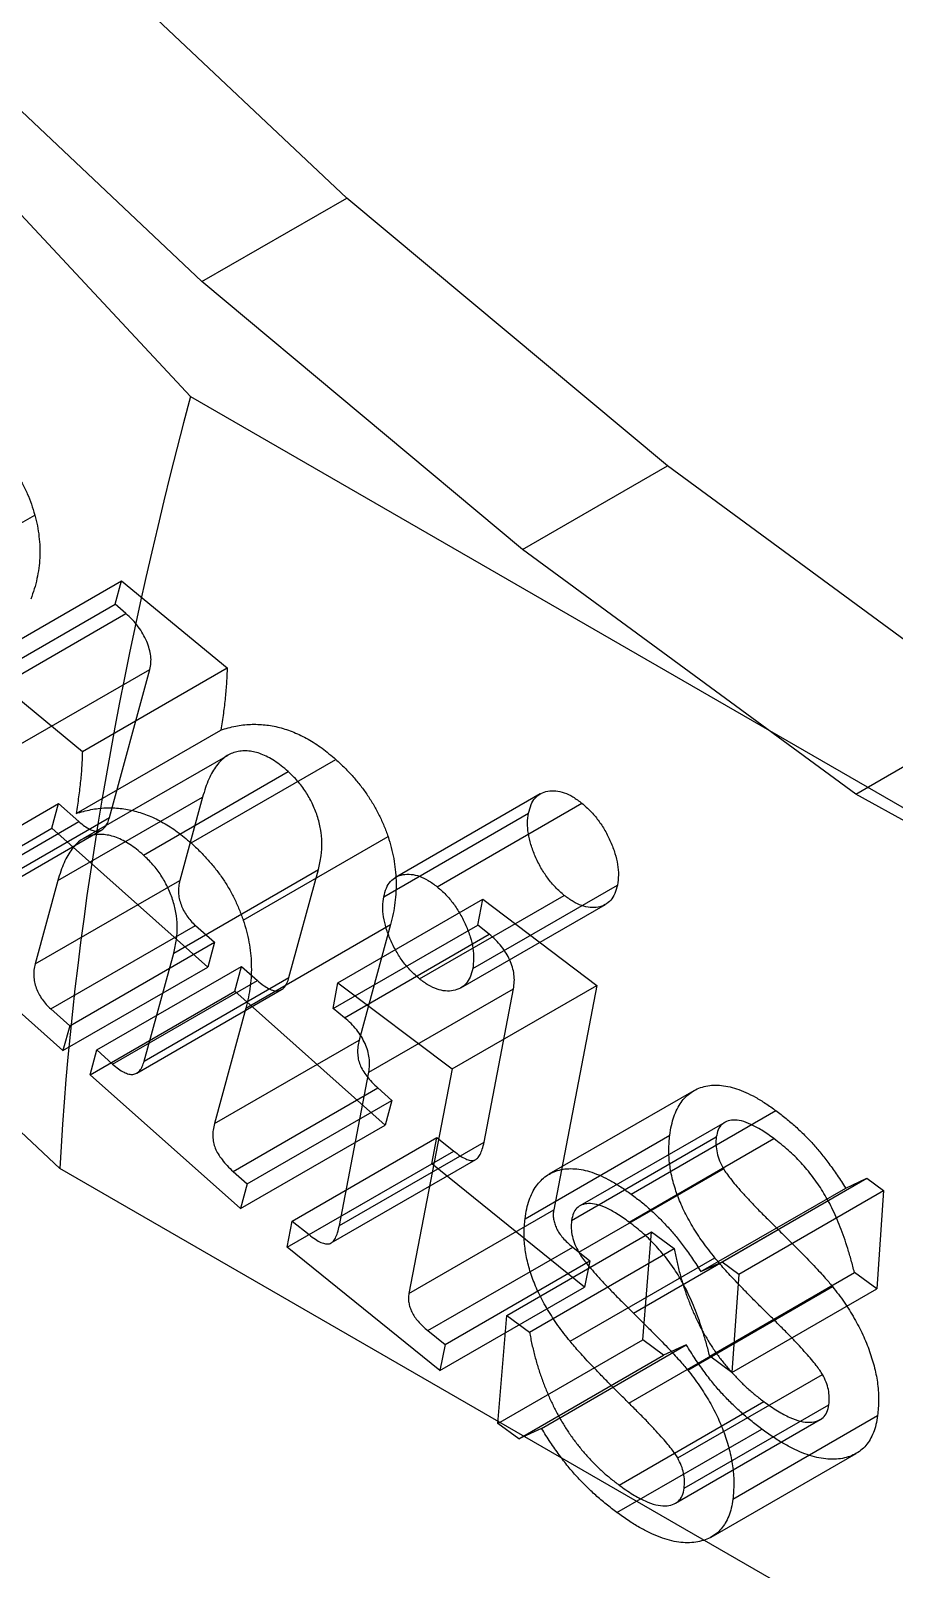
# Paper-space layout 'Sheet2' of a CAD drawing. Header units: inches. Extents: x 0 to 16.3, y 0 to 11.5.
# Drawn here: x 13.4967 to 13.7076, y 8.2079 to 8.5838 of the extents above; entities that cross this region are included whole.
import ezdxf

# ---------------------------------------------------------------- set-up
doc = ezdxf.new("R2010")
doc.units = ezdxf.units.IN
doc.header["$MEASUREMENT"] = 0

psp = doc.layouts.new('Sheet2')

# ---------------------------------------------------------------- linework, layer by layer
at = {"color": 7, "linetype": 'Continuous', "lineweight": 25}
for p, q in [((13.573869, 8.542954), (13.498582, 8.614003)), ((13.538514, 8.522544), (13.463227, 8.593593)), ((13.538514, 8.522544), (13.573869, 8.542954)), ((13.652196, 8.477523), (13.573869, 8.542954)), ((13.616841, 8.457113), (13.538514, 8.522544)), ((13.535689, 8.494473), (13.928041, 8.267973)), ((13.616841, 8.457113), (13.652196, 8.477523)), ((13.733559, 8.417704), (13.652196, 8.477523)), ((13.46233, 8.445098), (13.497685, 8.465508)), ((13.698203, 8.397294), (13.616841, 8.457113)), ((13.483525, 8.429014), (13.51888, 8.449424)), ((13.517336, 8.443763), (13.51888, 8.449424)), ((13.51888, 8.449424), (13.544667, 8.428147)), ((13.481981, 8.423353), (13.517336, 8.443763)), ((13.484588, 8.421037), (13.519943, 8.441448)), ((13.519943, 8.441448), (13.517336, 8.443763)), ((13.483525, 8.429014), (13.509311, 8.407737)), ((13.490423, 8.407365), (13.525778, 8.427775)), ((13.509311, 8.407737), (13.544667, 8.428147)), ((13.515912, 8.39156), (13.525778, 8.427775)), ((13.698203, 8.397294), (13.733559, 8.417704)), ((13.507767, 8.392559), (13.543123, 8.412969)), ((13.544804, 8.406783), (13.509449, 8.386372)), ((13.52421, 8.382418), (13.559565, 8.402829)), ((13.53586, 8.385372), (13.571215, 8.405782)), ((13.503316, 8.376165), (13.538671, 8.396575)), ((13.538671, 8.396575), (13.533117, 8.376233)), ((13.621163, 8.397375), (13.585807, 8.376965)), ((13.711793, 8.389775), (13.698203, 8.397294)), ((13.468145, 8.374587), (13.5035, 8.394997)), ((13.480557, 8.371149), (13.515912, 8.39156)), ((13.501856, 8.388953), (13.5035, 8.394997)), ((13.5035, 8.394997), (13.508453, 8.390586)), ((13.582923, 8.372218), (13.618278, 8.392628)), ((13.595977, 8.374662), (13.631332, 8.395072)), ((13.466501, 8.368543), (13.501856, 8.388953)), ((13.473098, 8.370176), (13.508453, 8.390586)), ((13.478712, 8.368162), (13.514068, 8.388572)), ((13.539915, 8.355058), (13.501856, 8.388953)), ((13.548613, 8.366502), (13.583968, 8.386912)), ((13.531609, 8.358442), (13.566964, 8.378852)), ((13.559766, 8.352466), (13.566964, 8.378852)), ((13.497762, 8.355822), (13.533117, 8.376233)), ((13.503316, 8.376165), (13.497762, 8.355822)), ((13.604639, 8.35468), (13.639995, 8.37509)), ((13.571734, 8.351192), (13.60709, 8.371602)), ((13.591646, 8.352155), (13.627001, 8.372565)), ((13.601751, 8.349954), (13.637107, 8.370364)), ((13.605886, 8.365304), (13.60709, 8.371602)), ((13.60709, 8.371602), (13.634982, 8.350568)), ((13.504559, 8.334648), (13.466501, 8.368543)), ((13.501571, 8.344801), (13.536927, 8.365211)), ((13.536927, 8.365211), (13.541559, 8.361101)), ((13.549235, 8.345002), (13.58459, 8.365412)), ((13.570531, 8.344894), (13.605886, 8.365304)), ((13.58459, 8.365412), (13.57691, 8.337197)), ((13.608674, 8.36307), (13.605886, 8.365304)), ((13.573318, 8.34266), (13.608674, 8.36307)), ((13.506203, 8.340691), (13.541559, 8.361101)), ((13.52441, 8.332056), (13.531609, 8.358442)), ((13.541559, 8.361101), (13.539915, 8.355058)), ((13.504559, 8.334648), (13.539915, 8.355058)), ((13.512841, 8.334776), (13.548196, 8.355186)), ((13.546552, 8.349142), (13.548196, 8.355186)), ((13.548196, 8.355186), (13.552046, 8.351736)), ((13.516691, 8.331326), (13.552046, 8.351736)), ((13.52441, 8.332056), (13.559766, 8.352466)), ((13.570531, 8.344894), (13.571734, 8.351192)), ((13.571734, 8.351192), (13.599626, 8.330158)), ((13.599626, 8.330158), (13.634982, 8.350568)), ((13.634982, 8.350568), (13.624434, 8.29569)), ((13.511196, 8.328732), (13.546552, 8.349142)), ((13.52257, 8.329118), (13.557925, 8.349528)), ((13.583246, 8.316428), (13.546552, 8.349142)), ((13.579254, 8.329323), (13.614609, 8.349733)), ((13.60743, 8.31229), (13.614609, 8.349733)), ((13.501571, 8.344801), (13.506203, 8.340691)), ((13.549235, 8.345002), (13.541555, 8.316787)), ((13.573318, 8.34266), (13.570531, 8.344894)), ((13.506203, 8.340691), (13.504559, 8.334648)), ((13.541555, 8.316787), (13.57691, 8.337197)), ((13.511196, 8.328732), (13.512841, 8.334776)), ((13.512841, 8.334776), (13.516691, 8.331326)), ((13.547891, 8.296017), (13.511196, 8.328732)), ((13.572075, 8.29188), (13.579254, 8.329323)), ((13.599626, 8.330158), (13.589079, 8.27528)), ((13.546147, 8.305082), (13.581502, 8.325493)), ((13.581502, 8.325493), (13.584891, 8.322471)), ((13.658628, 8.324825), (13.623272, 8.304415)), ((13.549535, 8.302061), (13.584891, 8.322471)), ((13.584891, 8.322471), (13.583246, 8.316428)), ((13.547891, 8.296017), (13.583246, 8.316428)), ((13.666195, 8.317091), (13.63084, 8.296681)), ((13.643369, 8.299544), (13.678725, 8.319954)), ((13.560565, 8.292967), (13.595921, 8.313378)), ((13.594677, 8.306964), (13.595921, 8.313378)), ((13.595921, 8.313378), (13.600031, 8.310078)), ((13.617422, 8.293544), (13.652778, 8.313954)), ((13.628792, 8.293117), (13.664147, 8.313527)), ((13.642868, 8.292701), (13.678224, 8.313111)), ((13.564676, 8.289668), (13.600031, 8.310078)), ((13.572075, 8.29188), (13.60743, 8.31229)), ((14.140174, 7.938471), (13.503777, 8.305855)), ((13.546147, 8.305082), (13.549535, 8.302061)), ((13.559322, 8.286553), (13.594677, 8.306964)), ((13.570059, 8.28762), (13.605415, 8.30803)), ((13.631994, 8.276831), (13.594677, 8.306964)), ((13.630556, 8.285337), (13.665912, 8.305747)), ((13.549535, 8.302061), (13.547891, 8.296017)), ((13.665567, 8.283025), (13.700922, 8.303435)), ((13.695749, 8.301026), (13.700922, 8.303435)), ((13.700922, 8.303435), (13.705013, 8.300425)), ((13.660393, 8.280616), (13.695749, 8.301026)), ((13.669657, 8.280015), (13.705013, 8.300425)), ((13.705013, 8.300425), (13.703328, 8.27639)), ((13.589079, 8.27528), (13.624434, 8.29569)), ((13.559322, 8.286553), (13.560565, 8.292967)), ((13.560565, 8.292967), (13.564676, 8.289668)), ((13.612951, 8.269914), (13.648306, 8.290324)), ((13.643911, 8.270472), (13.679266, 8.290883)), ((13.646181, 8.26395), (13.648306, 8.290324)), ((13.648306, 8.290324), (13.653861, 8.286238)), ((13.596639, 8.256421), (13.559322, 8.286553)), ((13.593711, 8.266192), (13.629066, 8.286602)), ((13.618505, 8.265827), (13.653861, 8.286238)), ((13.629066, 8.286602), (13.633237, 8.283245)), ((13.597882, 8.262835), (13.633237, 8.283245)), ((13.628451, 8.263582), (13.663806, 8.283993)), ((13.633237, 8.283245), (13.631994, 8.276831)), ((13.660393, 8.280616), (13.665567, 8.283025)), ((13.665567, 8.283025), (13.669657, 8.280015)), ((13.662539, 8.259997), (13.697894, 8.280407)), ((13.669657, 8.280015), (13.667973, 8.25598)), ((13.703328, 8.27639), (13.697894, 8.280407)), ((13.596639, 8.256421), (13.631994, 8.276831)), ((13.657165, 8.256569), (13.69252, 8.276979)), ((13.667973, 8.25598), (13.703328, 8.27639)), ((13.610825, 8.24354), (13.612951, 8.269914)), ((13.612951, 8.269914), (13.618505, 8.265827)), ((13.642808, 8.248487), (13.678163, 8.268897)), ((13.593711, 8.266192), (13.597882, 8.262835)), ((13.610825, 8.24354), (13.646181, 8.26395)), ((13.651274, 8.260176), (13.646181, 8.26395)), ((13.597882, 8.262835), (13.596639, 8.256421)), ((13.615919, 8.239766), (13.651274, 8.260176)), ((13.621473, 8.242302), (13.656828, 8.262712)), ((13.656828, 8.262712), (13.651274, 8.260176)), ((13.667973, 8.25598), (13.662539, 8.259997)), ((13.654719, 8.235081), (13.690074, 8.255491)), ((13.640402, 8.228457), (13.675757, 8.248867)), ((13.656303, 8.22766), (13.691658, 8.24807)), ((13.668194, 8.225033), (13.703549, 8.245443)), ((13.615919, 8.239766), (13.610825, 8.24354)), ((13.621473, 8.242302), (13.615919, 8.239766)), ((13.63988, 8.221742), (13.675236, 8.242152)), ((13.654182, 8.224039), (13.689537, 8.244449)), ((13.662926, 8.215755), (13.698282, 8.236165))]:
    psp.add_line(p, q, dxfattribs=at)
at = {"color": 7, "linetype": 'Continuous', "lineweight": 25, "flags": 128}
for points in [[(12.898286, 9.146463), (12.928708, 9.082747), (12.960858, 9.019622), (12.994674, 8.957211), (13.03009, 8.895635), (13.067039, 8.835013), (13.105448, 8.775462), (13.145243, 8.717098), (13.186347, 8.660032), (13.228682, 8.604376), (13.272164, 8.550237), (13.316709, 8.497721), (13.362232, 8.446928), (13.408645, 8.397957), (13.455857, 8.350902), (13.503777, 8.305855)], [(13.09395, 9.11724), (13.127182, 9.05494), (13.162015, 8.993436), (13.198384, 8.932846), (13.236218, 8.873286), (13.275446, 8.814869), (13.315991, 8.757707), (13.357777, 8.701911), (13.400723, 8.647587), (13.444747, 8.594839), (13.489764, 8.543769), (13.535689, 8.494473)]]:
    psp.add_lwpolyline(points, dxfattribs=at)
at = {"color": 7, "linetype": 'Continuous', "lineweight": 25}
psp.add_ellipse((17.915105, 11.751564), major_axis=(4.336939, 3.717386), ratio=0.2183792, start_param=2.8344579, end_param=2.9359752, dxfattribs=at)
for points, knots in [([(13.485855, 8.48505), (13.486569, 8.484313), (13.487965, 8.482873), (13.489916, 8.480563), (13.491677, 8.478187), (13.493269, 8.475771), (13.49467, 8.473275), (13.49587, 8.470729), (13.496889, 8.468125), (13.497417, 8.466388), (13.497685, 8.465508)], [0, 0, 0, 0, 0.1378658, 0.2695102, 0.3951133, 0.5180046, 0.637798, 0.7579223, 0.8774203, 1, 1, 1, 1]), ([(13.497685, 8.465508), (13.497909, 8.46462), (13.498358, 8.462834), (13.498742, 8.460198), (13.498948, 8.457584), (13.498923, 8.454999), (13.498671, 8.452451), (13.498228, 8.449914), (13.497586, 8.447387), (13.497003, 8.445799), (13.496703, 8.444981)], [0, 0, 0, 0, 0.1113361, 0.2239427, 0.3403465, 0.459479, 0.5846371, 0.716626, 0.8540655, 1, 1, 1, 1]), ([(13.525778, 8.427775), (13.525883, 8.428298), (13.526085, 8.429302), (13.526085, 8.431001), (13.525695, 8.432806), (13.525057, 8.434653), (13.524118, 8.436489), (13.522956, 8.438272), (13.521539, 8.439955), (13.520491, 8.440935), (13.519943, 8.441448)], [0, 0, 0, 0, 0.1288297, 0.2474726, 0.3633898, 0.4814548, 0.6025431, 0.7259834, 0.8568023, 1, 1, 1, 1]), ([(13.544667, 8.428147), (13.544621, 8.426977), (13.544527, 8.424541), (13.544215, 8.420844), (13.543757, 8.416945), (13.543339, 8.414325), (13.543123, 8.412969)], [0, 0, 0, 0, 0.222095, 0.4620283, 0.7216964, 1, 1, 1, 1]), ([(13.543123, 8.412969), (13.544316, 8.413326), (13.546628, 8.414017), (13.550255, 8.414426), (13.553835, 8.414335), (13.557395, 8.413686), (13.560915, 8.412533), (13.564407, 8.410811), (13.567864, 8.408623), (13.570098, 8.406729), (13.571215, 8.405782)], [0, 0, 0, 0, 0.1482828, 0.2872287, 0.4175104, 0.5405914, 0.6589877, 0.7731622, 0.8865434, 1, 1, 1, 1]), ([(13.509311, 8.407737), (13.509266, 8.406566), (13.509172, 8.404131), (13.50886, 8.400434), (13.508402, 8.396535), (13.507984, 8.393914), (13.507767, 8.392559)], [0, 0, 0, 0, 0.222095, 0.4620283, 0.7216964, 1, 1, 1, 1]), ([(13.559565, 8.402829), (13.559007, 8.403315), (13.557906, 8.404272), (13.556234, 8.405423), (13.554602, 8.406402), (13.553005, 8.407143), (13.551451, 8.407616), (13.549939, 8.407848), (13.548442, 8.40791), (13.547001, 8.407688), (13.545622, 8.407239), (13.544321, 8.406541), (13.543134, 8.405545), (13.542066, 8.404252), (13.541047, 8.402746), (13.540156, 8.400939), (13.539353, 8.39887), (13.538903, 8.397355), (13.538671, 8.396575)], [0, 0, 0, 0, 0.0583617, 0.1149375, 0.1698324, 0.2236416, 0.2772285, 0.3312464, 0.3867197, 0.4442573, 0.5036331, 0.5640175, 0.6270984, 0.6936338, 0.7634035, 0.8377151, 0.9163971, 1, 1, 1, 1]), ([(13.566964, 8.378852), (13.567216, 8.379951), (13.567693, 8.382028), (13.567893, 8.38537), (13.567589, 8.388677), (13.566781, 8.391932), (13.565531, 8.395035), (13.563902, 8.39794), (13.561887, 8.400603), (13.560355, 8.402072), (13.559565, 8.402829)], [0, 0, 0, 0, 0.1582147, 0.2991543, 0.4273504, 0.5465857, 0.6608157, 0.7697813, 0.8812727, 1, 1, 1, 1]), ([(13.571215, 8.405782), (13.571949, 8.405105), (13.573386, 8.403779), (13.575413, 8.401595), (13.577292, 8.399365), (13.578988, 8.397034), (13.580506, 8.394622), (13.581836, 8.39212), (13.583009, 8.389542), (13.583647, 8.387793), (13.583968, 8.386912)], [0, 0, 0, 0, 0.1373495, 0.2690493, 0.3957298, 0.5181987, 0.63806, 0.7570232, 0.8775253, 1, 1, 1, 1]), ([(13.618278, 8.392628), (13.618465, 8.393358), (13.618828, 8.394779), (13.619836, 8.396434), (13.62124, 8.397531), (13.622957, 8.398124), (13.624902, 8.398197), (13.626983, 8.397737), (13.62916, 8.396702), (13.630599, 8.395623), (13.631332, 8.395072)], [0, 0, 0, 0, 0.128624, 0.2507088, 0.3725108, 0.499495, 0.6272654, 0.7500436, 0.8725622, 1, 1, 1, 1]), ([(13.507767, 8.392559), (13.508961, 8.392916), (13.511273, 8.393607), (13.514899, 8.394015), (13.51848, 8.393925), (13.522039, 8.393276), (13.52556, 8.392123), (13.529052, 8.390401), (13.532508, 8.388213), (13.534743, 8.386319), (13.53586, 8.385372)], [0, 0, 0, 0, 0.1482828, 0.2872287, 0.4175104, 0.5405914, 0.6589877, 0.7731622, 0.8865434, 1, 1, 1, 1]), ([(13.508453, 8.390586), (13.508905, 8.390209), (13.509769, 8.389488), (13.511043, 8.388685), (13.512204, 8.388274), (13.513236, 8.388225), (13.514139, 8.388537), (13.514882, 8.389226), (13.515487, 8.390247), (13.515765, 8.391106), (13.515912, 8.39156)], [0, 0, 0, 0, 0.1388064, 0.2651826, 0.3796059, 0.4899516, 0.602676, 0.7226055, 0.8535281, 1, 1, 1, 1]), ([(13.627001, 8.372565), (13.626283, 8.373195), (13.624868, 8.374434), (13.622933, 8.376738), (13.621254, 8.379322), (13.619872, 8.382102), (13.618797, 8.384949), (13.618176, 8.387707), (13.617944, 8.390334), (13.618166, 8.391854), (13.618278, 8.392628)], [0, 0, 0, 0, 0.1275972, 0.2513104, 0.37407, 0.5018543, 0.6292327, 0.7520842, 0.8736317, 1, 1, 1, 1]), ([(13.631332, 8.395072), (13.632044, 8.394455), (13.63344, 8.393246), (13.635351, 8.390961), (13.637013, 8.388409), (13.638381, 8.385646), (13.63945, 8.382828), (13.640108, 8.380064), (13.640326, 8.377423), (13.640107, 8.37588), (13.639995, 8.37509)], [0, 0, 0, 0, 0.1266651, 0.2482839, 0.3715318, 0.4981969, 0.6250679, 0.747646, 0.8708287, 1, 1, 1, 1]), ([(13.52421, 8.382418), (13.523651, 8.382905), (13.522551, 8.383862), (13.520879, 8.385013), (13.519247, 8.385992), (13.517649, 8.386733), (13.516095, 8.387206), (13.514583, 8.387437), (13.513086, 8.387499), (13.511646, 8.387278), (13.510266, 8.386829), (13.508966, 8.38613), (13.507779, 8.385135), (13.506711, 8.383841), (13.505692, 8.382336), (13.5048, 8.380528), (13.503997, 8.37846), (13.503548, 8.376945), (13.503316, 8.376165)], [0, 0, 0, 0, 0.0583617, 0.1149375, 0.1698324, 0.2236416, 0.2772285, 0.3312464, 0.3867197, 0.4442573, 0.5036331, 0.5640175, 0.6270984, 0.6936338, 0.7634035, 0.8377151, 0.9163971, 1, 1, 1, 1]), ([(13.53586, 8.385372), (13.536594, 8.384695), (13.538031, 8.383369), (13.540058, 8.381185), (13.541937, 8.378955), (13.543633, 8.376624), (13.54515, 8.374212), (13.54648, 8.37171), (13.547654, 8.369131), (13.548292, 8.367383), (13.548613, 8.366502)], [0, 0, 0, 0, 0.1373495, 0.2690493, 0.3957298, 0.5181987, 0.63806, 0.7570232, 0.8775253, 1, 1, 1, 1]), ([(13.583968, 8.386912), (13.584242, 8.386019), (13.584793, 8.384217), (13.585395, 8.381519), (13.585772, 8.378824), (13.585946, 8.376134), (13.585931, 8.373429), (13.585666, 8.370754), (13.585267, 8.368021), (13.584819, 8.366295), (13.58459, 8.365412)], [0, 0, 0, 0, 0.1110416, 0.2239498, 0.3393529, 0.4597622, 0.5840758, 0.7154454, 0.8544477, 1, 1, 1, 1]), ([(13.531609, 8.358442), (13.531861, 8.359541), (13.532337, 8.361618), (13.532538, 8.36496), (13.532234, 8.368267), (13.531426, 8.371522), (13.530175, 8.374625), (13.528547, 8.37753), (13.526531, 8.380193), (13.525, 8.381661), (13.52421, 8.382418)], [0, 0, 0, 0, 0.1582147, 0.2991543, 0.4273504, 0.5465857, 0.6608157, 0.7697813, 0.8812727, 1, 1, 1, 1]), ([(13.582923, 8.372218), (13.583109, 8.372947), (13.583472, 8.374369), (13.584481, 8.376024), (13.585884, 8.377121), (13.587601, 8.377714), (13.589547, 8.377787), (13.591628, 8.377327), (13.593805, 8.376292), (13.595243, 8.375212), (13.595977, 8.374662)], [0, 0, 0, 0, 0.128624, 0.2507088, 0.3725108, 0.499495, 0.6272654, 0.7500436, 0.8725622, 1, 1, 1, 1]), ([(13.533117, 8.376233), (13.53301, 8.375742), (13.532808, 8.374815), (13.532725, 8.373324), (13.532935, 8.371809), (13.533348, 8.370318), (13.53401, 8.368885), (13.534827, 8.36754), (13.535809, 8.366284), (13.536546, 8.365576), (13.536927, 8.365211)], [0, 0, 0, 0, 0.1525352, 0.2878529, 0.412299, 0.5308542, 0.6456849, 0.758999, 0.8756234, 1, 1, 1, 1]), ([(13.595977, 8.374662), (13.596689, 8.374045), (13.598085, 8.372836), (13.599996, 8.370551), (13.601658, 8.367999), (13.603025, 8.365235), (13.604095, 8.362418), (13.604753, 8.359654), (13.60497, 8.357013), (13.604751, 8.35547), (13.604639, 8.35468)], [0, 0, 0, 0, 0.1266651, 0.2482839, 0.3715318, 0.4981969, 0.6250679, 0.747646, 0.8708287, 1, 1, 1, 1]), ([(13.639995, 8.37509), (13.639808, 8.374369), (13.639442, 8.372958), (13.638433, 8.3713), (13.63702, 8.370203), (13.6353, 8.369611), (13.633372, 8.369519), (13.631309, 8.369977), (13.629155, 8.370966), (13.627728, 8.372025), (13.627001, 8.372565)], [0, 0, 0, 0, 0.1280212, 0.250585, 0.3744938, 0.5019761, 0.6292275, 0.7513816, 0.873333, 1, 1, 1, 1]), ([(13.591646, 8.352155), (13.590927, 8.352784), (13.589512, 8.354024), (13.587578, 8.356328), (13.585898, 8.358911), (13.584517, 8.361691), (13.583441, 8.364538), (13.582821, 8.367297), (13.582589, 8.369924), (13.58281, 8.371443), (13.582923, 8.372218)], [0, 0, 0, 0, 0.1275972, 0.2513104, 0.37407, 0.5018543, 0.6292327, 0.7520842, 0.8736317, 1, 1, 1, 1]), ([(13.548613, 8.366502), (13.548886, 8.365608), (13.549437, 8.363807), (13.55004, 8.361109), (13.550417, 8.358413), (13.550591, 8.355724), (13.550576, 8.353019), (13.55031, 8.350344), (13.549912, 8.347611), (13.549464, 8.345885), (13.549235, 8.345002)], [0, 0, 0, 0, 0.1110416, 0.2239498, 0.3393529, 0.4597622, 0.5840758, 0.7154454, 0.8544477, 1, 1, 1, 1]), ([(13.614609, 8.349733), (13.614695, 8.350306), (13.614859, 8.3514), (13.614793, 8.353186), (13.614391, 8.35499), (13.613754, 8.356771), (13.612823, 8.358508), (13.611657, 8.360167), (13.61025, 8.361726), (13.609214, 8.362609), (13.608674, 8.36307)], [0, 0, 0, 0, 0.1382719, 0.2638256, 0.3801838, 0.4953893, 0.6106197, 0.7305732, 0.8594326, 1, 1, 1, 1]), ([(13.497762, 8.355822), (13.497655, 8.355331), (13.497453, 8.354405), (13.49737, 8.352913), (13.49758, 8.351399), (13.497992, 8.349908), (13.498655, 8.348475), (13.499471, 8.34713), (13.500454, 8.345873), (13.501191, 8.345166), (13.501571, 8.344801)], [0, 0, 0, 0, 0.1525352, 0.2878529, 0.412299, 0.5308542, 0.6456849, 0.758999, 0.8756234, 1, 1, 1, 1]), ([(13.604639, 8.35468), (13.604452, 8.353959), (13.604086, 8.352548), (13.603078, 8.35089), (13.601665, 8.349792), (13.599945, 8.349201), (13.598017, 8.349108), (13.595953, 8.349567), (13.5938, 8.350556), (13.592373, 8.351615), (13.591646, 8.352155)], [0, 0, 0, 0, 0.1280212, 0.250585, 0.3744938, 0.5019761, 0.6292275, 0.7513816, 0.873333, 1, 1, 1, 1]), ([(13.552046, 8.351736), (13.552531, 8.351329), (13.553448, 8.350561), (13.554787, 8.349732), (13.555987, 8.349263), (13.557052, 8.349173), (13.557965, 8.349474), (13.558718, 8.350151), (13.559344, 8.351145), (13.55962, 8.352011), (13.559766, 8.352466)], [0, 0, 0, 0, 0.1458541, 0.2754214, 0.3909106, 0.499899, 0.6117639, 0.7276026, 0.8566489, 1, 1, 1, 1]), ([(13.579254, 8.329323), (13.57934, 8.329896), (13.579504, 8.33099), (13.579437, 8.332776), (13.579036, 8.33458), (13.578398, 8.33636), (13.577467, 8.338098), (13.576301, 8.339757), (13.574894, 8.341316), (13.573859, 8.342199), (13.573318, 8.34266)], [0, 0, 0, 0, 0.1382719, 0.2638256, 0.3801838, 0.4953893, 0.6106197, 0.7305732, 0.8594326, 1, 1, 1, 1]), ([(13.57691, 8.337197), (13.576785, 8.336678), (13.576552, 8.335711), (13.576489, 8.334139), (13.576649, 8.332635), (13.577088, 8.331156), (13.5778, 8.329707), (13.578813, 8.328304), (13.580041, 8.326829), (13.580993, 8.325958), (13.581502, 8.325493)], [0, 0, 0, 0, 0.149979, 0.2797841, 0.3954868, 0.4989076, 0.6034477, 0.7178703, 0.849235, 1, 1, 1, 1]), ([(13.516691, 8.331326), (13.517176, 8.330919), (13.518092, 8.33015), (13.519432, 8.329322), (13.520632, 8.328852), (13.521697, 8.328762), (13.522609, 8.329064), (13.523363, 8.329741), (13.523989, 8.330735), (13.524265, 8.331601), (13.52441, 8.332056)], [0, 0, 0, 0, 0.1458541, 0.2754214, 0.3909106, 0.499899, 0.6117639, 0.7276026, 0.8566489, 1, 1, 1, 1]), ([(13.652778, 8.313954), (13.652904, 8.314765), (13.65315, 8.316353), (13.653759, 8.31849), (13.654545, 8.32037), (13.655506, 8.322002), (13.656657, 8.323356), (13.657972, 8.324476), (13.659481, 8.325318), (13.661166, 8.325888), (13.662976, 8.326214), (13.664928, 8.326199), (13.666965, 8.325931), (13.669116, 8.325348), (13.671376, 8.324417), (13.673736, 8.323251), (13.676206, 8.321749), (13.67787, 8.320563), (13.678725, 8.319954)], [0, 0, 0, 0, 0.0652437, 0.1277903, 0.1882036, 0.2476096, 0.3061507, 0.3641673, 0.4234692, 0.4839454, 0.5449874, 0.6053981, 0.6668615, 0.7285693, 0.7923298, 0.8588978, 0.9275854, 1, 1, 1, 1]), ([(13.541555, 8.316787), (13.54143, 8.316268), (13.541197, 8.315301), (13.541134, 8.313728), (13.541294, 8.312225), (13.541733, 8.310746), (13.542445, 8.309297), (13.543458, 8.307893), (13.544686, 8.306419), (13.545638, 8.305548), (13.546147, 8.305082)], [0, 0, 0, 0, 0.149979, 0.2797841, 0.3954868, 0.4989076, 0.6034477, 0.7178703, 0.849235, 1, 1, 1, 1]), ([(13.678224, 8.313111), (13.677229, 8.313823), (13.675358, 8.315164), (13.672677, 8.316627), (13.670315, 8.317509), (13.668306, 8.317742), (13.666666, 8.317428), (13.665409, 8.316619), (13.664509, 8.315339), (13.66427, 8.31414), (13.664147, 8.313527)], [0, 0, 0, 0, 0.1723817, 0.3244958, 0.4604922, 0.5834816, 0.6946576, 0.797334, 0.8963462, 1, 1, 1, 1]), ([(13.678725, 8.319954), (13.679549, 8.319329), (13.681162, 8.318107), (13.683488, 8.316115), (13.685663, 8.314042), (13.687728, 8.311895), (13.689725, 8.309558), (13.691721, 8.306979), (13.693746, 8.304115), (13.695067, 8.302078), (13.695749, 8.301026)], [0, 0, 0, 0, 0.13128124, 0.25683026, 0.37627526, 0.49095934, 0.60670982, 0.72905273, 0.86016523, 1, 1, 1, 1]), ([(13.663806, 8.283993), (13.662791, 8.285272), (13.660839, 8.287732), (13.658307, 8.291654), (13.656191, 8.295505), (13.654552, 8.299347), (13.653407, 8.303125), (13.652685, 8.30686), (13.652471, 8.310516), (13.652674, 8.312789), (13.652778, 8.313954)], [0, 0, 0, 0, 0.142009, 0.2730825, 0.3974691, 0.5157427, 0.6323817, 0.7494876, 0.8715276, 1, 1, 1, 1]), ([(13.664147, 8.313527), (13.664091, 8.312894), (13.663985, 8.311687), (13.664294, 8.309676), (13.66488, 8.307665), (13.665566, 8.306391), (13.665912, 8.305747)], [0, 0, 0, 0, 0.2720738, 0.5194011, 0.7571757, 1, 1, 1, 1]), ([(13.697894, 8.280407), (13.697634, 8.281409), (13.697128, 8.283356), (13.696276, 8.286216), (13.695411, 8.288916), (13.694458, 8.291473), (13.693454, 8.29388), (13.692425, 8.296144), (13.691328, 8.298253), (13.68981, 8.300857), (13.687693, 8.303917), (13.684849, 8.307314), (13.681663, 8.310446), (13.679394, 8.312204), (13.678224, 8.313111)], [0, 0, 0, 0, 0.0816505, 0.1586005, 0.2316343, 0.3000015, 0.3652213, 0.4271771, 0.4850601, 0.5408016, 0.6493477, 0.7601413, 0.8761885, 1, 1, 1, 1]), ([(13.600031, 8.310078), (13.600551, 8.309674), (13.601512, 8.308925), (13.602885, 8.308145), (13.604061, 8.307746), (13.605052, 8.307791), (13.60587, 8.308284), (13.606507, 8.309243), (13.607056, 8.310588), (13.607298, 8.31169), (13.60743, 8.31229)], [0, 0, 0, 0, 0.14546509, 0.26920537, 0.37716811, 0.4738494, 0.57570092, 0.69573408, 0.83428312, 1, 1, 1, 1]), ([(13.617422, 8.293544), (13.617548, 8.294355), (13.617795, 8.295943), (13.618404, 8.29808), (13.61919, 8.29996), (13.62015, 8.301591), (13.621302, 8.302946), (13.622617, 8.304066), (13.624125, 8.304908), (13.625811, 8.305477), (13.62762, 8.305804), (13.629572, 8.305789), (13.631609, 8.305521), (13.63376, 8.304938), (13.636021, 8.304007), (13.63838, 8.302841), (13.64085, 8.301339), (13.642515, 8.300152), (13.643369, 8.299544)], [0, 0, 0, 0, 0.0652437, 0.1277903, 0.1882036, 0.2476096, 0.3061507, 0.3641673, 0.4234692, 0.4839454, 0.5449874, 0.6053981, 0.6668615, 0.7285693, 0.7923298, 0.8588978, 0.9275854, 1, 1, 1, 1]), ([(13.665912, 8.305747), (13.666141, 8.305376), (13.66666, 8.304533), (13.66767, 8.303233), (13.668934, 8.301693), (13.670475, 8.299933), (13.672282, 8.297967), (13.674364, 8.295792), (13.676717, 8.293397), (13.678389, 8.291747), (13.679266, 8.290883)], [0, 0, 0, 0, 0.0624846, 0.1418122, 0.239501, 0.3558911, 0.4893906, 0.6401663, 0.8113492, 1, 1, 1, 1]), ([(13.643369, 8.299544), (13.644194, 8.298919), (13.645806, 8.297697), (13.648133, 8.295705), (13.650307, 8.293632), (13.652373, 8.291484), (13.654369, 8.289148), (13.656366, 8.286569), (13.65839, 8.283705), (13.659712, 8.281667), (13.660393, 8.280616)], [0, 0, 0, 0, 0.13128124, 0.25683026, 0.37627526, 0.49095934, 0.60670982, 0.72905273, 0.86016523, 1, 1, 1, 1]), ([(13.624434, 8.29569), (13.624379, 8.295329), (13.624275, 8.294644), (13.624359, 8.293486), (13.624641, 8.292318), (13.625116, 8.291135), (13.625799, 8.289954), (13.626709, 8.288815), (13.62781, 8.287663), (13.628628, 8.286972), (13.629066, 8.286602)], [0, 0, 0, 0, 0.1249574, 0.2373144, 0.3473552, 0.4554414, 0.5690041, 0.6946232, 0.8365114, 1, 1, 1, 1]), ([(13.642868, 8.292701), (13.641874, 8.293413), (13.640002, 8.294754), (13.637321, 8.296217), (13.63496, 8.297099), (13.632951, 8.297332), (13.63131, 8.297018), (13.630054, 8.296209), (13.629154, 8.294929), (13.628914, 8.29373), (13.628792, 8.293117)], [0, 0, 0, 0, 0.1723817, 0.3244958, 0.4604922, 0.5834816, 0.6946576, 0.797334, 0.8963462, 1, 1, 1, 1]), ([(13.564676, 8.289668), (13.565196, 8.289264), (13.566157, 8.288515), (13.56753, 8.287734), (13.568706, 8.287336), (13.569697, 8.287381), (13.570515, 8.287873), (13.571152, 8.288833), (13.5717, 8.290178), (13.571943, 8.29128), (13.572075, 8.29188)], [0, 0, 0, 0, 0.14546509, 0.26920537, 0.37716811, 0.4738494, 0.57570092, 0.69573408, 0.83428312, 1, 1, 1, 1]), ([(13.628451, 8.263582), (13.627436, 8.264862), (13.625484, 8.267322), (13.622952, 8.271243), (13.620836, 8.275095), (13.619197, 8.278937), (13.618052, 8.282715), (13.617329, 8.286449), (13.617115, 8.290106), (13.617318, 8.292378), (13.617422, 8.293544)], [0, 0, 0, 0, 0.142009, 0.2730825, 0.3974691, 0.5157427, 0.6323817, 0.7494876, 0.8715276, 1, 1, 1, 1]), ([(13.628792, 8.293117), (13.628736, 8.292484), (13.628629, 8.291276), (13.628938, 8.289266), (13.629525, 8.287255), (13.63021, 8.285981), (13.630556, 8.285337)], [0, 0, 0, 0, 0.2720738, 0.5194011, 0.7571757, 1, 1, 1, 1]), ([(13.662539, 8.259997), (13.662279, 8.260999), (13.661772, 8.262946), (13.66092, 8.265805), (13.660055, 8.268506), (13.659103, 8.271062), (13.658098, 8.273469), (13.657069, 8.275733), (13.655973, 8.277843), (13.654455, 8.280446), (13.652337, 8.283507), (13.649494, 8.286903), (13.646307, 8.290036), (13.644039, 8.291794), (13.642868, 8.292701)], [0, 0, 0, 0, 0.0816505, 0.1586005, 0.2316343, 0.3000015, 0.3652213, 0.4271771, 0.4850601, 0.5408016, 0.6493477, 0.7601413, 0.8761885, 1, 1, 1, 1]), ([(13.679266, 8.290883), (13.680069, 8.290089), (13.681602, 8.288573), (13.683788, 8.286384), (13.685763, 8.284389), (13.687528, 8.28256), (13.689081, 8.280911), (13.690413, 8.279435), (13.691546, 8.278169), (13.692215, 8.277353), (13.69252, 8.276979)], [0, 0, 0, 0, 0.1783438, 0.3407887, 0.487346, 0.6198463, 0.73834, 0.8397714, 0.9267514, 1, 1, 1, 1]), ([(13.653861, 8.286238), (13.654059, 8.285233), (13.654448, 8.283259), (13.655172, 8.28032), (13.65599, 8.277478), (13.656924, 8.274724), (13.657936, 8.272058), (13.659061, 8.269479), (13.660292, 8.266998), (13.66162, 8.264614), (13.663023, 8.262301), (13.664553, 8.260099), (13.666185, 8.258005), (13.667902, 8.255978), (13.669725, 8.25406), (13.671642, 8.252198), (13.673662, 8.250455), (13.675053, 8.249401), (13.675757, 8.248867)], [0, 0, 0, 0, 0.072767, 0.1428984, 0.2100611, 0.2745473, 0.3377472, 0.3989184, 0.4584568, 0.517235, 0.5751818, 0.6332219, 0.6913776, 0.7498534, 0.8101023, 0.8713466, 0.9349146, 1, 1, 1, 1]), ([(13.630556, 8.285337), (13.630785, 8.284965), (13.631305, 8.284123), (13.632315, 8.282823), (13.633579, 8.281283), (13.63512, 8.279523), (13.636927, 8.277557), (13.639009, 8.275382), (13.641361, 8.272987), (13.643034, 8.271337), (13.643911, 8.270472)], [0, 0, 0, 0, 0.0624846, 0.1418122, 0.239501, 0.3558911, 0.4893906, 0.6401663, 0.8113492, 1, 1, 1, 1]), ([(13.678163, 8.268897), (13.677314, 8.269732), (13.675678, 8.271341), (13.673337, 8.273683), (13.671219, 8.27585), (13.66932, 8.277844), (13.667624, 8.27961), (13.666153, 8.281226), (13.664906, 8.282665), (13.664153, 8.283574), (13.663806, 8.283993)], [0, 0, 0, 0, 0.1738886, 0.3347614, 0.4814397, 0.612292, 0.7309272, 0.8343187, 0.9237792, 1, 1, 1, 1]), ([(13.589079, 8.27528), (13.589024, 8.274919), (13.588919, 8.274234), (13.589004, 8.273076), (13.589286, 8.271908), (13.58976, 8.270725), (13.590444, 8.269543), (13.591354, 8.268405), (13.592454, 8.267253), (13.593273, 8.266562), (13.593711, 8.266192)], [0, 0, 0, 0, 0.1249574, 0.2373144, 0.3473552, 0.4554414, 0.5690041, 0.6946232, 0.8365114, 1, 1, 1, 1]), ([(13.69252, 8.276979), (13.693495, 8.275714), (13.6954, 8.273242), (13.697885, 8.269268), (13.699986, 8.265228), (13.70165, 8.26113), (13.70289, 8.257038), (13.703638, 8.253019), (13.703887, 8.249095), (13.703664, 8.24668), (13.703549, 8.245443)], [0, 0, 0, 0, 0.13223104, 0.25830476, 0.38069438, 0.50275395, 0.62391593, 0.74515623, 0.86950536, 1, 1, 1, 1]), ([(13.643911, 8.270472), (13.644713, 8.269679), (13.646247, 8.268162), (13.648432, 8.265973), (13.650408, 8.263978), (13.652173, 8.262149), (13.653725, 8.260501), (13.655058, 8.259025), (13.656191, 8.257759), (13.656859, 8.256942), (13.657165, 8.256569)], [0, 0, 0, 0, 0.1783438, 0.3407887, 0.487346, 0.6198463, 0.73834, 0.8397714, 0.9267514, 1, 1, 1, 1]), ([(13.690074, 8.255491), (13.689865, 8.255834), (13.689393, 8.256608), (13.688488, 8.257814), (13.687349, 8.259196), (13.685979, 8.260779), (13.684366, 8.262531), (13.682525, 8.264513), (13.680418, 8.26663), (13.678939, 8.268117), (13.678163, 8.268897)], [0, 0, 0, 0, 0.0643378, 0.1449166, 0.2438251, 0.3588604, 0.4915998, 0.6427961, 0.8128094, 1, 1, 1, 1]), ([(13.618505, 8.265827), (13.618704, 8.264822), (13.619093, 8.262849), (13.619817, 8.25991), (13.620635, 8.257068), (13.621569, 8.254314), (13.622581, 8.251648), (13.623706, 8.249069), (13.624936, 8.246588), (13.626264, 8.244204), (13.627668, 8.241891), (13.629198, 8.239689), (13.630829, 8.237595), (13.632547, 8.235568), (13.634369, 8.23365), (13.636287, 8.231788), (13.638307, 8.230045), (13.639698, 8.22899), (13.640402, 8.228457)], [0, 0, 0, 0, 0.072767, 0.1428984, 0.2100611, 0.2745473, 0.3377472, 0.3989184, 0.4584568, 0.517235, 0.5751818, 0.6332219, 0.6913776, 0.7498534, 0.8101023, 0.8713466, 0.9349146, 1, 1, 1, 1]), ([(13.642808, 8.248487), (13.641958, 8.249322), (13.640323, 8.250931), (13.637982, 8.253273), (13.635863, 8.25544), (13.633964, 8.257433), (13.632269, 8.2592), (13.630798, 8.260815), (13.629551, 8.262254), (13.628797, 8.263164), (13.628451, 8.263582)], [0, 0, 0, 0, 0.1738886, 0.3347614, 0.4814397, 0.612292, 0.7309272, 0.8343187, 0.9237792, 1, 1, 1, 1]), ([(13.675236, 8.242152), (13.674345, 8.242832), (13.672599, 8.244163), (13.670068, 8.246311), (13.667698, 8.248575), (13.665433, 8.250899), (13.663241, 8.253433), (13.66111, 8.256271), (13.658917, 8.25935), (13.657539, 8.261568), (13.656828, 8.262712)], [0, 0, 0, 0, 0.13093685, 0.2565849, 0.37684463, 0.49267584, 0.60894495, 0.73193218, 0.86173936, 1, 1, 1, 1]), ([(13.657165, 8.256569), (13.65814, 8.255304), (13.660044, 8.252832), (13.66253, 8.248858), (13.664631, 8.244818), (13.666295, 8.24072), (13.667534, 8.236628), (13.668282, 8.232608), (13.668532, 8.228685), (13.668308, 8.22627), (13.668194, 8.225033)], [0, 0, 0, 0, 0.13223104, 0.25830476, 0.38069438, 0.50275395, 0.62391593, 0.74515623, 0.86950536, 1, 1, 1, 1]), ([(13.691658, 8.24807), (13.691707, 8.248682), (13.691801, 8.249845), (13.691584, 8.251742), (13.691016, 8.25366), (13.69039, 8.254878), (13.690074, 8.255491)], [0, 0, 0, 0, 0.2747855, 0.5221798, 0.7592591, 1, 1, 1, 1]), ([(13.675757, 8.248867), (13.676878, 8.248068), (13.678991, 8.246561), (13.682015, 8.244963), (13.684683, 8.243958), (13.686955, 8.243702), (13.688826, 8.244007), (13.690263, 8.244839), (13.691281, 8.246164), (13.691532, 8.247434), (13.691658, 8.24807)], [0, 0, 0, 0, 0.17436555, 0.32852327, 0.46639218, 0.59117134, 0.7047176, 0.80778996, 0.90370872, 1, 1, 1, 1]), ([(13.654719, 8.235081), (13.654509, 8.235424), (13.654037, 8.236197), (13.653133, 8.237403), (13.651993, 8.238786), (13.650623, 8.240369), (13.64901, 8.242121), (13.647169, 8.244103), (13.645063, 8.24622), (13.643583, 8.247707), (13.642808, 8.248487)], [0, 0, 0, 0, 0.0643378, 0.1449166, 0.2438251, 0.3588604, 0.4915998, 0.6427961, 0.8128094, 1, 1, 1, 1]), ([(13.703549, 8.245443), (13.703433, 8.244687), (13.703207, 8.243204), (13.70256, 8.241262), (13.701742, 8.239549), (13.700715, 8.238082), (13.699452, 8.236909), (13.698013, 8.235947), (13.696341, 8.235283), (13.694491, 8.234858), (13.692482, 8.234701), (13.69034, 8.234873), (13.688099, 8.235326), (13.685742, 8.236087), (13.683266, 8.23715), (13.680677, 8.238505), (13.677981, 8.240179), (13.676164, 8.241486), (13.675236, 8.242152)], [0, 0, 0, 0, 0.0586087, 0.1149733, 0.1706926, 0.2259545, 0.2818088, 0.3390852, 0.3976636, 0.4593113, 0.522323, 0.5851047, 0.6485064, 0.7136262, 0.7810183, 0.851183, 0.9240393, 1, 1, 1, 1]), ([(13.63988, 8.221742), (13.63899, 8.222421), (13.637244, 8.223753), (13.634713, 8.225901), (13.632342, 8.228165), (13.630078, 8.230489), (13.627886, 8.233023), (13.625755, 8.23586), (13.623562, 8.23894), (13.622184, 8.241158), (13.621473, 8.242302)], [0, 0, 0, 0, 0.13093685, 0.2565849, 0.37684463, 0.49267584, 0.60894495, 0.73193218, 0.86173936, 1, 1, 1, 1]), ([(13.656303, 8.22766), (13.656352, 8.228272), (13.656445, 8.229435), (13.656228, 8.231332), (13.65566, 8.233249), (13.655034, 8.234467), (13.654719, 8.235081)], [0, 0, 0, 0, 0.2747855, 0.5221798, 0.7592591, 1, 1, 1, 1]), ([(13.640402, 8.228457), (13.641523, 8.227657), (13.643636, 8.22615), (13.646659, 8.224552), (13.649327, 8.223548), (13.651599, 8.223292), (13.653471, 8.223597), (13.654908, 8.224429), (13.655925, 8.225754), (13.656177, 8.227024), (13.656303, 8.22766)], [0, 0, 0, 0, 0.17436555, 0.32852327, 0.46639218, 0.59117134, 0.7047176, 0.80778996, 0.90370872, 1, 1, 1, 1]), ([(13.668194, 8.225033), (13.668078, 8.224277), (13.667851, 8.222793), (13.667205, 8.220851), (13.666387, 8.219139), (13.66536, 8.217672), (13.664097, 8.216499), (13.662658, 8.215537), (13.660985, 8.214873), (13.659135, 8.214448), (13.657126, 8.214291), (13.654985, 8.214463), (13.652743, 8.214916), (13.650386, 8.215676), (13.64791, 8.21674), (13.645322, 8.218095), (13.642626, 8.219769), (13.640808, 8.221075), (13.63988, 8.221742)], [0, 0, 0, 0, 0.0586087, 0.1149733, 0.1706926, 0.2259545, 0.2818088, 0.3390852, 0.3976636, 0.4593113, 0.522323, 0.5851047, 0.6485064, 0.7136262, 0.7810183, 0.851183, 0.9240393, 1, 1, 1, 1])]:
    psp.add_open_spline(points, degree=3, knots=knots, dxfattribs=at)

doc.saveas('drawing.dxf')
